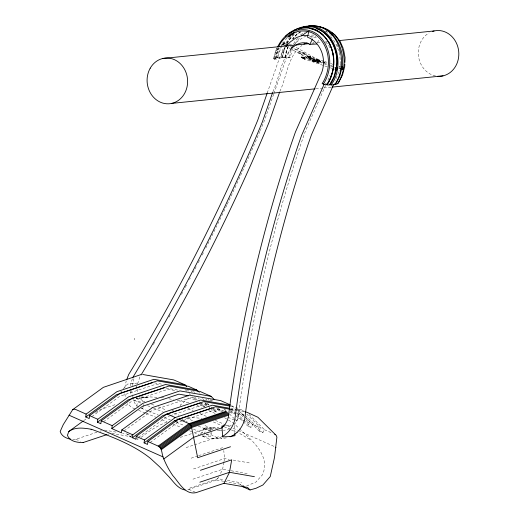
<?xml version="1.0" encoding="UTF-8"?>
<svg xmlns="http://www.w3.org/2000/svg" width="519" height="519" viewBox="0 0 519 519"><rect width="100%" height="100%" fill="white"/><g stroke="black" fill="none" stroke-linecap="round" stroke-linejoin="round"><path stroke-width="0.39" stroke-dasharray="2.6 1.95" d="M131.787 390.314L132.163 395.634M137.107 389.127L137.483 392.643M290.393 46.593L313.346 59.387L316.324 62.059L312.483 60.95L312.723 59.802L313.346 59.387L316.324 62.059L312.483 60.95L287.442 46.989M312.581 60.963L313.411 59.458M292.268 45.263L317.31 59.218L320.288 61.897L316.454 60.781L316.687 59.64L317.31 59.218L320.288 61.897L316.454 60.781L291.412 46.827M316.545 60.794L317.381 59.289M327.281 66.776L304.517 59.095L304.406 58.303L305.133 57.427L327.139 64.849M304.432 59.023L301.195 57.038L305.289 57.797L304.517 59.095L301.195 57.038C307.851 56.785 305.412 59.581 301.195 57.038L305.029 57.408M323.901 63.123L310.239 58.517L310.135 57.719L310.862 56.843L323.759 61.197M310.161 58.439L306.924 56.454L311.017 57.22L310.239 58.517L306.924 56.454C313.58 56.208 311.141 58.997 306.924 56.454L310.758 56.824M276.491 59.017L274.356 59.231L273.545 58.738L275.764 50.174L276.899 47.962M223.845 462.384L222.619 469.26L220.264 473.983M223.981 461.625L224.526 458.569L223.786 450.563M124.871 387.485L126.214 380.881M130.347 385.701L132.313 378.799M132.131 385.662L134.006 378.403M137.632 383.794L139.864 376.943M273.617 58.881L275.816 50.434L276.899 48.332M274.356 59.231L277.568 48.144M278.904 47.67A38.425 33.93 84.2 0 0 275.816 58.323L274.609 58.167A74.262 12.735 13.3 0 1 276.153 57.791L278.651 48.987M287.02 37.913A39.087 34.514 84.2 0 0 278.152 57.856L277.263 57.564L280.273 47.372M277.263 57.564L280.837 57.2L283.127 48.403M280.837 57.2L282.174 57.447L285.165 47.015M282.174 57.447L285.126 47.443M294.753 44.621L292.307 49.344L290.153 57.628L287.085 57.148L285.152 57.375L287.318 48.436L288.369 46.405M288.888 57.33L291.088 48.883L293.261 44.679M136.516 406.202L137.814 401.797L144.782 401.447L141.875 400.259L139.527 397.943M143.049 407.318L142.615 408.784L140.292 408.901M143.263 406.578L143.912 404.379M202.202 435.863L203.695 436.466L204.129 434.993M204.35 434.26L205.861 429.129L212.829 428.772L203.104 424.866M203.695 436.466L210.662 436.109L211.746 432.444M267.22 93.076L278.08 62.033A45.172 39.029 88.1 0 1 285.229 47.651M272.897 91.772C280.013 76.955 280.519 57.103 294.344 46.275M273.656 94.237L264.658 119.98L260.246 130.619M273.922 93.478L285.041 61.683A45.172 39.029 88.1 0 1 293.164 46.035M279.864 91.422C287.091 76.449 287.5 56.052 301.948 45.464M338.771 71.972L335.293 80.73M325.64 85.291L305.282 131.43L301.331 142.77A1285.615 1106.761 87 0 0 238.785 411.93A19.132 16.472 87 0 1 234.205 424.652M327.904 80.166L330.162 75.034M273.552 58.692L275.816 58.323M313.249 59.367L316.324 62.059C312.114 61.177 310.343 57.836 316.324 62.059L312.419 60.879M317.219 59.205L320.288 61.897C316.077 61.015 314.306 57.674 320.288 61.897L316.382 60.71M218.914 476.682L216.618 480.056L187.301 489.884M317.459 42.662L319.179 39.301M276.51 50.946L277.905 48.248M280.63 46.678L283.147 41.812M286.008 42.837L288.927 38.354M286.949 43.564L288.739 40.112L294.124 33.917M287.215 43.401L288.616 40.703L294.351 34.105L296.855 32.405M293.624 43.979L295.077 41.17L297.562 38.309M295.103 43.946L296.148 41.922L299.839 37.679M204.966 402.679L206.108 403.808L204.512 406.838L201.08 405.313L202.676 402.283M216.631 407.856L217.772 408.985L216.176 412.015L212.745 410.49L214.341 407.46M227.893 417.218L236.761 421.149L238.357 418.119L234.938 414.733M245.928 417.737L252.772 424.516L251.177 427.546L247.745 426.021L249.341 422.991L244.773 418.476M249.036 414.447L264.437 429.693L262.841 432.723L259.409 431.198L261.005 428.169L246.746 414.052M200.328 434.714L203.863 428.026L213.744 427.384A19.132 16.472 87 0 0 217.682 429.466M206.38 434.325L210.208 434.072L210.915 432.736M212.686 429.388L213.744 427.384M204.609 427.974L201.755 433.3M289.42 37.783L290.899 36.083M292.567 39.113L297.277 33.69L299.794 31.99M123.269 388.789L127.492 384.092L138.891 382.879M133.188 383.178L133.571 383.158M135.991 386.921L137.048 385.773M138.249 438.951L137.152 439.853M217.539 428.363L218.486 427.377L206.251 428.726L194.009 432.82M180.631 404.95L180.177 405.313L187.884 398.488C190.784 395.712 194.677 398.968 197.525 400M141.207 437.329C149.297 430.751 158.379 425.171 168.182 421.577M83.844 420.546L86.459 418.645M91.798 416.64L119.753 396.295L156.251 384.092L160.189 384.78M103.463 421.817L131.417 401.472L167.922 389.269L176.583 390.788M124.047 430.952L152.002 410.607L188.507 398.404L197.175 399.922M135.861 439.243L137.807 437.822M138.463 437.348L166.417 417.004L169.46 415.985M150.127 442.525L178.082 422.181L182.643 420.656M171.776 411.158L173.67 409.861M300.709 31.685L296.991 34.196A38.672 34.15 84.2 0 0 292.716 38.789M300.799 31.906L297.108 34.397A38.425 33.93 84.2 0 0 292.872 38.964M300.546 34.877L304.491 32.21M95.704 412.371L100.401 409.588L116.399 404.236M131.858 435.649L129.789 436.583L127.265 434.085L122.555 433.261M141.155 396.951L148.363 397.262L136.322 398.573L140.357 396.918M306.268 36.2L303.271 37.284L297.445 41.442A45.172 39.029 88.1 0 0 293.663 45.419M307.014 35.928L309.266 35.11L314.3 35.078M132.877 383.23L133.253 383.106M96.962 432.223L75.761 439.308L72.718 439.314M99.966 431.218L101.471 430.712M107.336 434.487L108.834 433.981M170.219 415.732L202.916 404.801L206.86 405.488M183.402 420.403L214.587 409.978L222.463 411.359M180.242 437.42L193.243 433.073M225.577 425.814L231.318 425.243M186.081 447.605L193.704 445.062M194.463 444.809L219.602 436.401M191.115 458.186L197.895 455.922M198.647 455.669L223.494 447.359M193.47 468.949L224.526 458.569L229.275 459.399M192.99 479.167L222.619 469.26L230.41 470.623M189.701 488.132L217.902 478.706L224.234 479.816M176.181 419.151L177.641 418.677M246.544 486.031L255.99 481.982L262.458 474.807C271.061 455.721 251.741 440.248 239.48 428.863M188.786 489.359L195.41 492.304M136.322 398.573L149.861 396.925L157.867 397.295M75.897 439.269L80.315 441.228M120.661 391.624L122.069 391.384M228.483 425.658L229.177 425.586M305.289 57.797L303.823 57.985L305.081 58.653L301.195 57.038L304.913 57.447M311.017 57.22L309.551 57.408L310.81 58.07L306.924 56.454L310.641 56.869M187.567 417.581L189.824 417.295L201.956 418.353M311.763 43.362L314.177 43.122M317.394 42.792L321.417 42.383M325.445 41.974L328.663 41.65M278.158 57.856L276.374 57.745M290.153 57.628L288.019 57.849A50.577 8.674 13.3 0 0 280.798 57.953A50.577 8.674 13.3 0 0 276.484 59.017M315.876 88.762L323.123 88.029M323.927 87.945L331.167 87.211M310.537 37.024L315.857 36.68M217.377 430.601L221.178 430.355M211.901 438.853L221.782 438.211M316.343 37.485L313.249 37.64L308.799 35.74M282.174 57.161L282.492 57.148A74.262 12.735 13.3 0 1 285.061 57.109M210.954 430.128L207.049 429.959L206.251 428.726L212.511 429.797M310.343 58.53L306.924 56.454L310.939 56.921M304.614 59.114L301.195 57.038L305.211 57.499M310.109 58.31L306.924 56.454L310.524 56.96M304.381 58.894L301.195 57.038L304.796 57.544M310.459 58.491L306.924 56.454L310.991 57.045M304.731 59.075L301.195 57.038L305.263 57.628M154.396 382.84L163.063 384.365M166.067 388.017L178.666 390.23M231.104 406.312L235.088 407.013L243.327 410.665L244.468 411.794M230.566 408.427L236.943 409.549M237.741 409.686L243.327 410.665M199.491 403.276L208.943 404.93M230.008 409.251L236.385 410.373M237.183 410.51L244.365 411.768M161.065 397.444L164.166 397.989M168.818 398.806L173.469 399.617M177.342 400.298L188.845 402.802M230.488 409.634L233.641 410.185L234.77 411.308M212.732 408.732L223.754 410.665M230.06 411.768L236.359 412.871M237.151 413.014L241.873 413.838L243.93 414.752M229.554 412.599L243.729 415.09M104.514 430.095L117.852 432.437M111.877 433.365L131.495 436.803M233.232 460.094L250.658 463.149M231.189 470.759L247.55 473.633M227.4 480.367L241.64 482.865M216.618 480.056L223.676 481.295M224.461 481.431L240.154 484.182L243.833 485.816M310.083 58.141L306.924 56.454L311.004 57.421L309.551 57.408L325.601 62.818L323.428 62.02M304.355 58.725L301.195 57.038L305.276 57.998L303.823 57.985L319.873 63.396L317.699 62.604M310.576 58.394L306.924 56.454L310.291 57.291M304.848 58.978L301.195 57.038L304.569 57.869M310.699 58.251L306.924 56.454L310.965 57.635M304.971 58.835L301.195 57.038L305.237 58.219M316.668 60.762L320.288 61.897L317.414 59.406M312.704 60.924L316.324 62.059L313.45 59.575M310.096 57.94L306.924 56.454L310.2 57.499M304.368 58.524L301.195 57.038L304.471 58.083M302.59 52.555L304.796 53.262L305.646 53.742L302.59 52.555L317.654 60.95L316.687 59.64M298.626 52.724L300.825 53.431L301.682 53.905L298.626 52.724L313.69 61.119L312.723 59.802M316.35 60.593L320.288 61.897L317.096 59.244M312.386 60.762L316.324 62.059L313.132 59.406M324.518 61.45L327.554 62.475M330.59 63.5L335.144 65.037M338.939 66.315L341.217 67.081M324.66 63.376L326.938 64.142M330.733 65.426L334.528 66.704M338.323 67.983L339.841 68.495M330.175 65.874L336.247 67.918M330.318 67.794L331.836 68.307M316.798 60.671L320.288 61.897L317.407 59.568M312.834 60.833L316.324 62.059L313.444 59.73M323.136 61.936L325.601 62.818M316.791 62.293L319.873 63.396M306.924 56.454L310.135 57.719M301.195 57.038L304.406 58.303M151.509 404.145L154.5 405.352M158.237 406.851L166.463 410.153M173.943 413.156L179.178 415.258M185.906 417.964L193.386 420.967M140.805 402.997L134.908 400.616L133.033 398.761M147.532 405.702L152.768 407.804M153.52 408.103L162.492 411.71M181.935 419.514L187.171 421.616M198.388 426.125L205.861 429.129M147.85 410.886L141.246 408.226M148.596 411.184L158.314 415.09M164.302 417.49L170.284 419.89M176.265 422.297L184.492 425.599M193.464 429.2L202.436 432.807M206.173 434.306L210.662 436.109M138.638 410.334L145.372 413.04M146.118 413.338L155.836 417.244M161.824 419.644L167.053 421.746M173.041 424.153L181.261 427.455M189.487 430.757L193.23 432.262M193.976 432.561L199.212 434.663M316.94 60.535L320.288 61.897L316.966 59.335M312.976 60.697L316.324 62.059L312.996 59.497M312.853 42.409L314.164 42.941M134.966 408.855L131.541 407.46L128.219 404.191L127.564 402.861M212.576 400.837L209.618 399.526L211.317 401.206M233.641 410.185L230.209 408.661L234.731 413.143M206.108 403.808L208.852 405.021M217.772 408.985L222.898 411.256M238.357 418.119L249.341 422.991M252.772 424.516L261.005 428.169M264.437 429.693L271.787 432.956M197.064 405.41L201.398 407.331M208.625 410.542L215.126 413.422M188.014 408.226L193.178 410.516M199.821 413.468L206.471 416.413M215.327 420.345L230.092 426.897M233.044 428.207L237.475 430.173M238.215 430.498L275.128 446.878M213.367 421.941L221.315 425.47M224.202 426.748L230.702 429.635M231.422 429.953L240.816 434.124L250.722 439.995M176.025 421.266L178.082 422.181M127.265 434.085L131.683 436.051M129.789 436.583L132.001 437.562M317.077 60.36L320.288 61.897L317.369 59.756M313.113 60.528L316.324 62.059L313.405 59.919M325.601 31.361L326.496 31.834M316.467 60.042L320.288 61.897L316.824 59.464M312.496 60.21L316.324 62.059L312.86 59.633M290.186 44.102L291.574 44.881M284.003 42.422L284.386 42.642M283.744 42.889L284.133 43.103M282.881 44.452L283.27 44.666M282.628 44.913L283.011 45.134M317.2 60.165L320.288 61.897L316.356 60.438L317.654 60.95L316.564 59.834L320.288 61.897L317.297 59.957M313.229 60.334L316.324 62.059L312.386 60.6L313.69 61.119L312.6 60.003L316.324 62.059L313.333 60.126M224.468 417.672L227.822 419.683M228.49 420.085L233.855 423.296L238.915 428.305M325.523 30.926L330.103 34.202M138.508 407.104L135.187 403.834L132.877 399.195M245.305 415.362L262.841 432.723M236.229 408.142L243.645 415.479M241.873 413.838L244.138 416.082M244.702 416.64L259.409 431.198M231.662 405.488L244.209 417.912M237.034 413.546L243.255 419.709M243.82 420.267L251.177 427.546M236.995 415.382L242.652 420.98M243.216 421.545L247.745 426.021M230.378 410.211L234.367 414.168M224.883 409.387L226.018 410.51M229.411 413.87L233.933 418.353M234.504 418.911L236.761 421.149M224.189 409.335L225.33 410.471M218.103 407.928L222.067 411.846M208.074 399.383L209.215 400.512M198.939 392.215L200.081 393.344M205.784 398.988L206.925 400.123M202.598 398.573L203.733 399.695M207.126 403.055L208.82 404.736M211.084 406.974L216.176 412.015M193.561 391.384L194.696 392.513M204.823 402.653L207.652 405.449M208.216 406.014L209.916 407.694M210.48 408.252L212.745 410.49M191.264 390.989L192.406 392.117M198.109 397.768L199.251 398.897M186.976 389.477L188.669 391.157M194.327 396.756L197.155 399.559M199.419 401.797L204.512 406.838M185.238 389.633L186.937 391.313M189.201 393.558L190.33 394.674M192.594 396.912L195.987 400.272M199.945 404.197L201.08 405.313M240.154 484.182L242.172 486.18M330.584 34.805L331.531 36.006M336.967 44.504L337.947 46.716M132.306 396.341L132.734 398.482M130.113 390.982L130.924 395.017M124.768 393.85L125.481 397.411M339.063 49.675L339.614 52.685M234.718 432.619L234.179 424.789M326.6 83.669A50.577 14.577 28.7 0 1 325.076 83.501M281.733 57.492A39.087 34.514 84.2 0 1 284.555 47.417M286.585 43.304A39.087 34.514 84.2 0 1 291.659 36.356M340.574 64.213A39.087 34.514 84.2 0 1 340.438 65.764M275.615 58.258A38.672 34.15 84.2 0 1 278.411 48.254M284.944 57.311A38.672 34.15 84.2 0 1 288.051 46.613M285.152 57.375A38.425 33.93 84.2 0 1 288.24 46.723M288.551 46.042A38.425 33.93 84.2 0 1 289.563 44.031M286.773 43.239A1.421 0.571 -60.9 0 1 288.071 42.37M287.163 43.453A1.421 0.571 -60.9 0 1 287.357 43.142M287.571 42.869A1.421 0.571 -60.9 0 1 288.013 42.506M435.506 75.956A22.927 20.241 84.2 0 1 418.574 56.636A22.927 20.241 84.2 0 1 429.122 32.885M222.268 436.524A27.046 23.284 87 0 1 202.332 436.012M210.623 430.815A19.132 16.472 87 0 1 203.87 428.019M221.937 430.309A19.132 16.472 87 0 1 219.79 430.05M229.593 428.486A19.132 16.472 87 0 1 223.371 430.296M226.342 437.893A27.046 23.284 87 0 1 210.208 434.072M325.64 41.935A25.859 22.259 87 0 1 330.344 48.552M330.668 36.628A33.774 29.07 87 0 1 332.147 38.328M333.529 40.145A33.774 29.07 87 0 1 339.056 71.246M259.922 131.339A1806.983 1561.236 88.1 0 1 227.121 204.499M226.784 205.219A1806.983 1561.236 88.1 0 1 219.239 220.919M218.895 221.632A1806.983 1561.236 88.1 0 1 216.118 227.316M215.067 229.45A1806.983 1561.236 88.1 0 1 205.537 248.536M203.396 252.759A1806.983 1561.236 88.1 0 1 201.599 256.276M199.432 260.486A1806.983 1561.236 88.1 0 1 197.986 263.289M196.169 266.785A1806.983 1561.236 88.1 0 1 193.25 272.378M190.291 277.989A1806.983 1561.236 88.1 0 1 189.532 279.423M186.483 285.152A1806.983 1561.236 88.1 0 1 184.187 289.433M182.649 292.288A1806.983 1561.236 88.1 0 1 181.494 294.429M170.187 314.975A1806.983 1561.236 88.1 0 1 168.604 317.797M154.61 342.3A1806.983 1561.236 88.1 0 1 152.988 345.083M283.186 44.738A1.421 0.571 -60.9 0 0 284.107 42.532A1.421 0.571 -60.9 0 0 282.647 43.739A1.421 0.571 -60.9 0 0 283.186 44.738M283.621 44.556A0.889 0.357 -60.9 0 0 284.198 43.174A0.889 0.357 -60.9 0 0 283.283 43.927A0.889 0.357 -60.9 0 0 283.621 44.556M283.569 44.952A1.421 0.571 -60.9 0 0 284.496 42.753A1.421 0.571 -60.9 0 0 283.037 43.953A1.421 0.571 -60.9 0 0 283.569 44.952"/><path stroke-width="0.78" d="M336.247 67.892C339.99 48.299 325.685 23.653 303.641 26.703M342.047 67.301C345.79 47.716 331.485 23.063 309.441 26.119M344.817 64.058L344.726 66.49L342.488 75.093L338.57 82.664M344.876 62.436L345.057 57.577L343.468 48.968M245.163 411.911L246.759 412.19L257.891 417.257L276.231 435.428L276.906 437.095L274.499 457.453L270.256 476.546L262.854 485.031L256.003 488.275L250.041 489.949L242.678 486.679L243.969 486.627M198.368 391.65L196.662 389.957L188.423 386.305L157.322 380.849L120.356 393.207L89.553 415.628L89.197 418.535L85.765 417.01L86.122 414.104L116.924 391.683L153.89 379.324L184.991 384.78L186.704 386.473M214.496 399.74L211.071 396.354L200.094 391.482L168.986 386.026L132.021 398.384L101.218 420.805L100.861 423.712L97.429 422.187L97.786 419.281L128.595 396.86L165.555 384.501L196.662 389.957M230.196 404.839L220.679 400.616L189.571 395.16L152.612 407.519L121.803 429.94L121.446 432.846L111.838 428.584L112.201 425.677L143.004 403.257L179.963 390.898L211.071 396.354M230.306 406.169L203.986 401.557L167.021 413.915L136.218 436.336L135.861 439.243L132.429 437.718L132.786 434.812L163.589 412.391L200.555 400.032L230.066 405.209M230.008 409.251L215.651 406.734L178.685 419.093L147.883 441.513L147.526 444.42L144.094 442.895L144.451 439.989L175.26 417.568L212.219 405.209L229.768 408.291M275.803 447.761L275.861 447.209M308.883 31.185L307.501 37.219A25.859 22.259 87 0 1 320.612 75.041M335.851 69.429L333.847 77.13L329.468 84.98A74.262 21.402 28.7 0 1 326.957 84.863L327.126 84.526A38.672 34.15 84.2 0 0 333.432 67.898M341.45 69.611L339.647 76.54L335.585 84.396L334.32 84.039M267.22 93.076L257.69 120.337L253.278 130.97A1806.983 1561.236 88.1 0 1 131.644 369.645L128.699 374.497L126.766 379.467M272.631 92.531L262.29 122.121L257.716 133.143A1817.921 1570.682 88.1 0 1 135.355 373.245L132.903 377.294M279.598 92.181L269.251 121.764L264.684 132.786A1817.921 1570.682 88.1 0 1 142.323 372.889L141.09 374.913M147.883 441.513L158.178 446.081C162.304 447.929 161.636 453.372 163.005 456.902C165.516 463.551 168.85 469.922 172.918 475.748C179.126 482.43 184.965 495.107 196.02 492.661L223.981 483.325L247.518 487.451L250.041 489.949M83.189 421.026L68.793 431.503L67.418 435.344C69.793 441.539 77.415 442.655 83.261 442.532M320.281 75.677L295.402 132.073L291.451 143.406A1285.615 1106.761 87 0 0 228.898 412.573A19.132 16.472 87 0 1 222.164 427.448M324.103 84.331L301.565 135.433L297.744 146.371A1277.882 1100.105 87 0 0 235.574 413.935L234.789 419.832A27.046 23.284 87 0 1 222.268 436.524M333.659 84.435L311.445 134.791L307.631 145.729A1277.882 1100.105 87 0 0 245.455 413.293L244.67 419.19A27.046 23.284 87 0 1 230.021 436.849M223.981 483.325L229.482 472.303L231.708 459.834L200.418 470.292M295.616 45.367C299.677 42.409 305.412 41.695 309.811 44.362L312.561 38.983M277.626 46.931C283.205 35.201 295.687 25.788 309.155 27.663C323.655 30.355 332.75 44.679 333.782 58.666A38.672 34.15 84.2 0 1 333.769 64.849M278.606 46.898C284.95 31.653 306.658 25.035 318.841 37.517C330.746 49.623 331.226 69.728 322.15 83.604L324.758 84.61L327.126 84.526M323.298 84.214C332.666 69.825 332.108 49.013 319.788 36.479C310.44 27.215 294.766 27.585 285.275 36.427M326.957 84.863C335.203 72.005 335.981 54.8 328.423 41.449M329.857 84.493L331.09 85.012C349.832 59.568 328.17 11.308 293.949 30.472M140.857 374.627L103.359 387.343L72.679 409.673L63.253 424.626L60.185 431.471C61.463 436.161 66.185 438.367 70.584 439.197M85.765 417.01L116.321 394.771L152.82 382.568M97.429 422.187L127.985 399.948L164.491 387.745M91.046 429.803L91.688 429.336C112.175 436.901 133.318 444.64 150.516 458.452L159.651 466.847L167.559 475.333C172.892 480.523 177.135 488.626 185.082 490.007M111.838 428.584L142.394 406.345L178.899 394.142L188.352 395.796M132.429 437.718L162.985 415.479L199.491 403.276M144.094 442.895L174.65 420.656L211.155 408.453M158.178 446.081L188.981 423.66L225.947 411.301M159.054 446.574L189.85 424.159L226.797 411.807M159.846 447.229L190.616 424.834L227.517 412.495M160.501 448.007L191.232 425.645L228.062 413.325M160.968 448.851L191.647 426.521L228.386 414.24M161.227 449.707L191.848 427.422L228.47 415.174M163.79 458.978L193.496 437.355L222.009 427.825L221.937 426.002L224.117 425.891M289.453 33.508L291.38 32.21M288.57 36.635L295.026 32.269M287.753 37.251L294.085 32.969M301.416 35.863L307.748 31.581M72.679 409.673L74.061 409.167L75.826 409.536L86.122 414.104M337.914 83.578L338.596 82.742M68.793 431.503C75.43 426.637 84.149 428.039 91.688 429.336M303.855 44.102L307.138 42.915M106.583 434.734L83.124 442.558M230.507 446.755L197.668 457.739L191.232 425.645L188.981 423.66L178.685 419.093M199.854 482.209L229.482 472.303L254.414 476.676M298.217 29.343C306.859 25.969 316.759 29.155 323.421 35.195M335.585 84.396L335.806 84.338A74.262 21.402 28.7 0 0 337.415 83.806C350.948 64.765 343.818 29.855 318.05 26.605M162.875 58.465L308.546 43.693M339.121 40.586L434.085 30.958M171.821 103.372L315.072 88.84M331.972 87.127L443.031 75.865M331.09 85.012L334.664 84.649C349.968 63.415 338.849 22.609 308.312 25.95M309.811 44.362L316.772 44.005M308.052 35.422L302.298 35.467L296.304 37.64L290.484 41.792A45.172 39.029 88.1 0 0 286.196 46.392M142.673 374.471L173.761 379.927L184.991 384.78M316.279 28.668C328.942 32.379 335.923 45.88 337.013 58.316A39.087 34.514 84.2 0 1 336.662 67.665M309.596 28.422C323.785 31.03 332.601 45.03 333.568 58.699A38.425 33.93 84.2 0 1 333.412 66.361M167.021 413.915L175.26 417.568M174.65 420.656L176.025 421.266M89.553 415.628L97.786 419.281M101.218 420.805L112.201 425.677M121.803 429.94L132.786 434.812M136.218 436.336L144.451 439.989M68.975 415.174L163.005 456.902M285.521 43.881L287.61 45.043M284.659 45.438L286.053 46.217M274.733 434.26L275.563 434.753M331.939 32.697L335.06 34.929L340.055 41.241L343.156 48.261M234.776 433.384L234.951 435.688L229.716 436.576L222.709 436.907L222.009 427.825M134.453 338.797L134.486 339.218M336.26 69.974A39.087 34.514 84.2 0 1 330.305 84.448M333.224 67.866A38.425 33.93 84.2 0 1 326.944 84.396M335.553 69.514A0.889 0.389 -71.4 0 1 335.553 68.683A0.889 0.389 -71.4 0 1 336.033 67.944M335.988 69.896A1.421 0.623 -71.4 0 1 335.203 69.28A1.421 0.623 -71.4 0 1 336.15 67.425A1.421 0.623 -71.4 0 1 336.604 68.69M341.23 68.806A0.889 0.389 -71.4 0 1 341.762 67.36M342.079 68.793A1.421 0.623 -71.4 0 1 340.944 69.098A1.421 0.623 -71.4 0 1 341.755 66.919A1.421 0.623 -71.4 0 1 342.332 68.106M432.625 31.354A22.927 20.241 84.2 0 1 458.66 51.037A22.927 20.241 84.2 0 1 437.764 76.261M336.591 69.805A1.421 0.623 -71.4 0 0 336.844 67.561A1.421 0.623 -71.4 0 0 335.624 69.312A1.421 0.623 -71.4 0 0 336.591 69.805M342.319 69.228A1.421 0.623 -71.4 0 0 342.572 66.983A1.421 0.623 -71.4 0 0 341.353 68.729A1.421 0.623 -71.4 0 0 342.319 69.228M150.212 68.216A22.927 20.241 84.2 0 0 166.554 103.768A22.927 20.241 84.2 0 0 185.289 70.766A22.927 20.241 84.2 0 0 150.212 68.216"/></g></svg>
